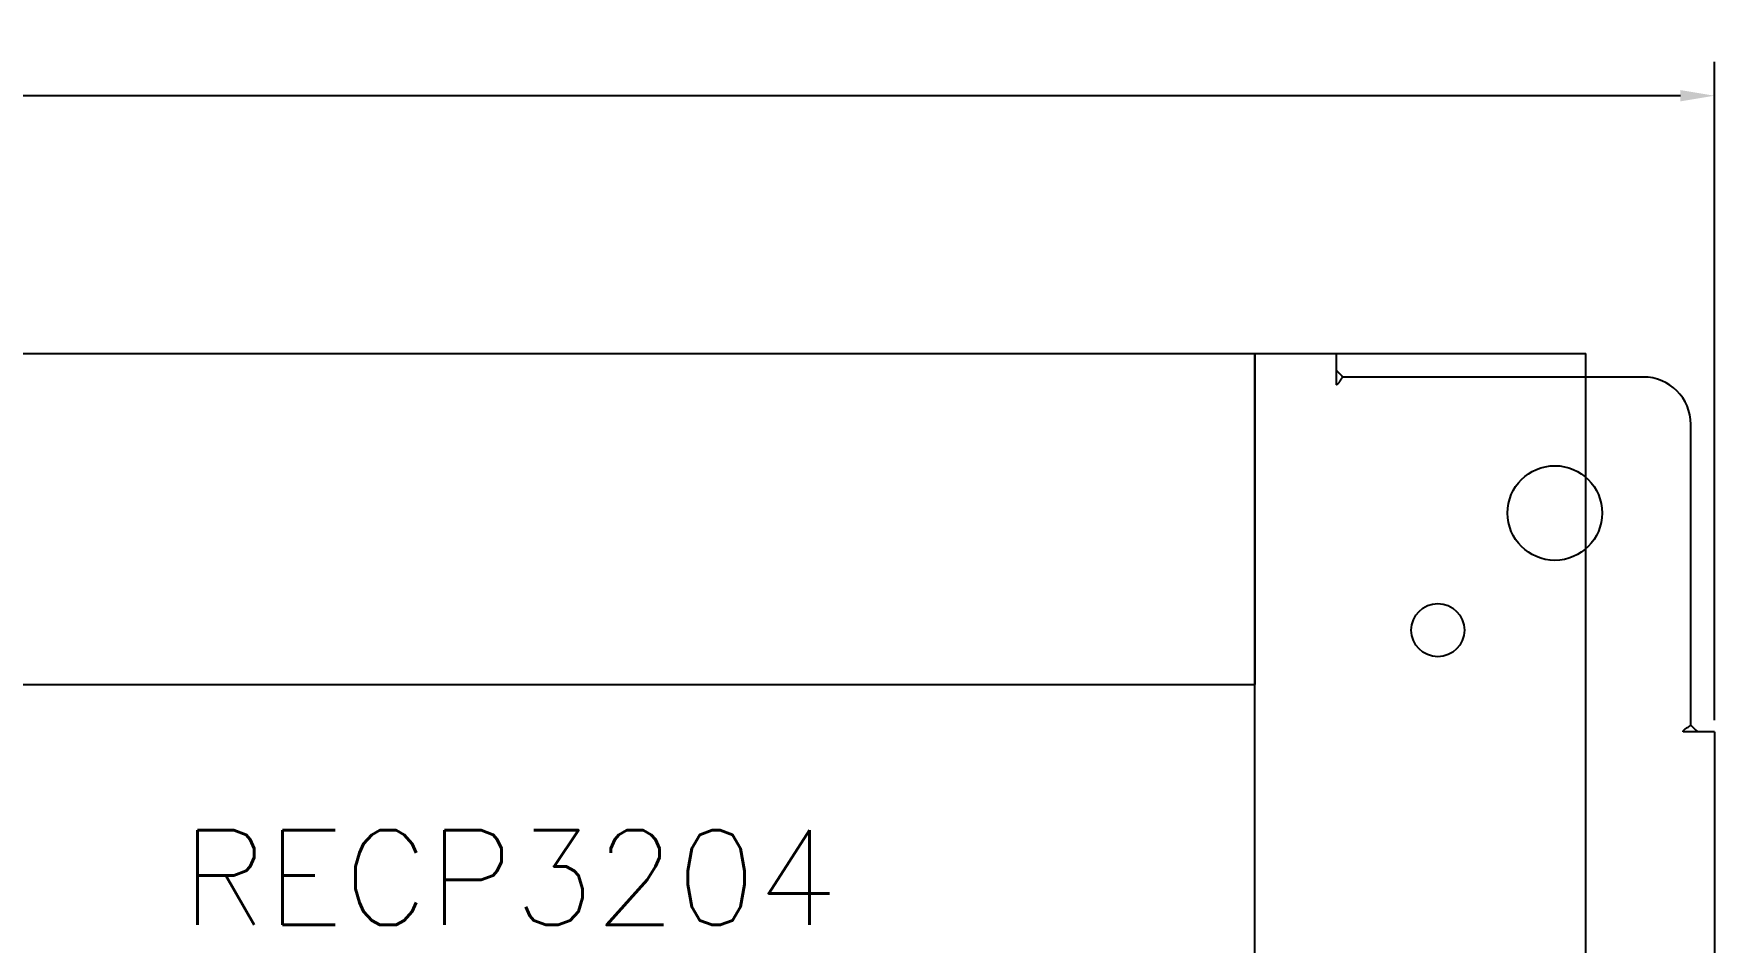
# Model space of a CAD drawing. Header units: inches. Extents: x -0.3 to 23.6, y 0.7 to 30.
# Drawn here: x 14.68 to 23.57, y 25.25 to 30.05 of the extents above; entities that cross this region are included whole.
import ezdxf
from ezdxf.enums import TextEntityAlignment as Align

# ---------------------------------------------------------------- set-up
doc = ezdxf.new("R2010")
doc.units = ezdxf.units.IN
doc.header["$MEASUREMENT"] = 0
doc.layers.add('PSYMS', color=7, linetype='Continuous')
doc.layers.add('PTAG', color=150, linetype='Continuous')
doc.styles.get("Standard").update_dxf_attribs({"font": 'romans.shx'})
doc.styles.add('WD', font='romans.shx')
doc.dimstyles.get("Standard").update_dxf_attribs({"dimtxt": 0.18, "dimasz": 0.18, "dimexe": 0.18, "dimexo": 0.0625, "dimgap": 0.09, "dimtad": 0, "dimtih": 1, "dimtoh": 1, "dimdec": 4, "dimzin": 0, "dimdsep": 46, "dimtxsty": 'Standard', "dimcen": 0.09, "dimadec": 0, "dimazin": 0, "dimtfac": 1, "dimtdec": 4, "dimtofl": 0, "dimtmove": 0, "dimatfit": 3, "dimfxl": 1, "dimtolj": 1, "dimtzin": 0, "dimarcsym": 0})

# ---------------------------------------------------------------- blocks, each defined once
blk = doc.blocks.new('SCE-30P24')
for p, q in [((4.6343, 28.3572), (21.5718, 28.3572)), ((21.5718, 28.3572), (21.5718, 28.2707)), ((21.5718, 28.2707), (21.5718, 28.1913)), ((23.1968, 28.2322), (21.6071, 28.2322)), ((23.4468, 26.3925), (23.4468, 27.9822)), ((23.4853, 26.3572), (23.4059, 26.3572)), ((23.5718, 26.3572), (23.4853, 26.3572)), ((23.5718, 26.3572), (23.5718, 3.4197))]:
    blk.add_line(p, q)
for points in [[(21.5718, 28.2707), (21.5731, 28.269), (21.5743, 28.2672), (21.5757, 28.2655), (21.577, 28.2639), (21.5783, 28.2622), (21.5796, 28.2607), (21.5809, 28.2591), (21.5823, 28.2576), (21.5836, 28.2562), (21.5849, 28.2549), (21.5862, 28.2535), (21.5875, 28.2522), (21.5888, 28.2509), (21.5944, 28.2454)], [(21.5718, 28.1913), (21.5733, 28.1919), (21.5747, 28.1925), (21.5761, 28.1931), (21.5775, 28.1939), (21.5788, 28.1947), (21.5801, 28.1956), (21.5814, 28.1966), (21.5827, 28.1977), (21.584, 28.199), (21.5853, 28.2003), (21.5866, 28.2017), (21.5878, 28.2032), (21.5889, 28.2048), (21.5901, 28.2064), (21.5913, 28.2082), (21.5925, 28.21), (21.5937, 28.2119), (21.5948, 28.2139)], [(21.5944, 28.2454), (21.596, 28.2438), (21.5976, 28.2422), (21.5992, 28.2405), (21.6008, 28.2389), (21.6023, 28.2374), (21.6037, 28.2359), (21.605, 28.2345), (21.6061, 28.2333), (21.6071, 28.2322)], [(21.5948, 28.2139), (21.5973, 28.218), (21.5985, 28.22), (21.5998, 28.2221), (21.6011, 28.2241), (21.6024, 28.226), (21.6036, 28.2277), (21.6049, 28.2294), (21.606, 28.2308), (21.6071, 28.2322)], [(23.4059, 26.3572), (23.4065, 26.3587), (23.4071, 26.3601), (23.4078, 26.3615), (23.4085, 26.3628), (23.4093, 26.3642), (23.4102, 26.3655), (23.4112, 26.3667), (23.4123, 26.3681), (23.4136, 26.3694), (23.415, 26.3707), (23.4164, 26.3719), (23.4178, 26.3731), (23.4194, 26.3743), (23.421, 26.3755), (23.4228, 26.3767), (23.4247, 26.3779), (23.4266, 26.379), (23.4285, 26.3802), (23.4326, 26.3826)], [(23.4326, 26.3826), (23.4347, 26.3839), (23.4367, 26.3852), (23.4387, 26.3865), (23.4406, 26.3877), (23.4424, 26.389), (23.444, 26.3902), (23.4455, 26.3914), (23.4468, 26.3925)], [(23.4584, 26.3814), (23.4568, 26.383), (23.4552, 26.3846), (23.4536, 26.3861), (23.452, 26.3876), (23.4505, 26.389), (23.4492, 26.3903), (23.4479, 26.3915), (23.4468, 26.3925)], [(23.4655, 26.3742), (23.4615, 26.3782), (23.4584, 26.3814)], [(23.4853, 26.3572), (23.4836, 26.3584), (23.4819, 26.3597), (23.4802, 26.361), (23.4785, 26.3623), (23.4769, 26.3637), (23.4753, 26.365), (23.4738, 26.3663), (23.4723, 26.3676), (23.4709, 26.3689), (23.4695, 26.3702), (23.4681, 26.3715), (23.4668, 26.3729), (23.4655, 26.3742)]]:
    blk.add_lwpolyline(points)
for centre, radius in [((22.7281, 27.5134), 0.25), ((22.1093, 26.8947), 0.1405)]:
    blk.add_circle(centre, radius)
blk.add_arc((23.1968, 27.9822), 0.25, 0, 90)
blk = doc.blocks.new('5801-W')
blk = doc.blocks.new('HDIN634F')
for p, q in [((0, 0.875), (16.07853, 0.875)), ((16.07853, 0.875), (16.07853, -0.875)), ((0, -0.875), (16.07853, -0.875))]:
    blk.add_line(p, q)
blk = doc.blocks.new('VDIN6376')
for p, q in [((-0.875, 0), (-0.875, 9.7799)), ((-0.875, 9.7799), (0.875, 9.7799)), ((0.875, 0), (0.875, 9.7799))]:
    blk.add_line(p, q)
blk = doc.blocks.new('*D67')
at = {"layer": 'Defpoints', "color": 0, "transparency": 16777216}
for p in [(23.5718, 29.7185), (2.6343, 26.3572), (23.5718, 26.3572)]:
    blk.add_point(p, dxfattribs=at)
at = {"layer": 'PSYMS', "color": 0, "lineweight": -2, "transparency": 16777216}
for p, q in [((2.6343, 26.4197), (2.6343, 29.8985)), ((23.5718, 26.4197), (23.5718, 29.8985)), ((2.8143, 29.7185), (12.0011, 29.7185)), ((23.3918, 29.7185), (14.205, 29.7185))]:
    blk.add_line(p, q, dxfattribs=at)
at = {"layer": 'PSYMS', "color": 0, "transparency": 16777216}
for points in [[(2.8143, 29.7485), (2.8143, 29.6885), (2.6343, 29.7185)], [(23.3918, 29.7485), (23.3918, 29.6885), (23.5718, 29.7185)]]:
    blk.add_solid(points, dxfattribs=at)
at = {"layer": 'PSYMS', "color": 0, "transparency": 16777216, "insert": (13.1031, 29.7185), "char_height": 0.5, "attachment_point": 5}
blk.add_mtext('\\A1;20.94', dxfattribs=at)

msp = doc.modelspace()

# ---------------------------------------------------------------- block references
at = {"layer": 'PSYMS'}
for name, p in [('SCE-30P24', (0, 0)), ('HDIN634F', (5.0638, 27.4822)), ('VDIN6376', (22.0173, 18.5772))]:
    msp.add_blockref(name, p, dxfattribs=at)
ref = msp.add_blockref('5801-W', (18.0214, 22.6538), dxfattribs=at)
ref.add_attrib('P_TAG1', 'RECP3204', dxfattribs={"layer": 'PTAG', "height": 0.5, "style": 'WD', "flags": 8}).set_placement((17.2002, 25.587), align=Align.MIDDLE_CENTER)

# ---------------------------------------------------------------- dimensions: what is measured, and where the dimension line sits
dim = msp.add_linear_dim(base=(23.5718, 29.7185), p1=(2.6343, 26.3572), p2=(23.5718, 26.3572), dimstyle='Standard', override={"dimtxt": 0.5, "dimdec": 2}, dxfattribs=at)
dim.commit()
dim.dimension.update_dxf_attribs({"geometry": '*D67', "text_midpoint": (13.1031, 29.7185)})

doc.saveas('drawing.dxf')
